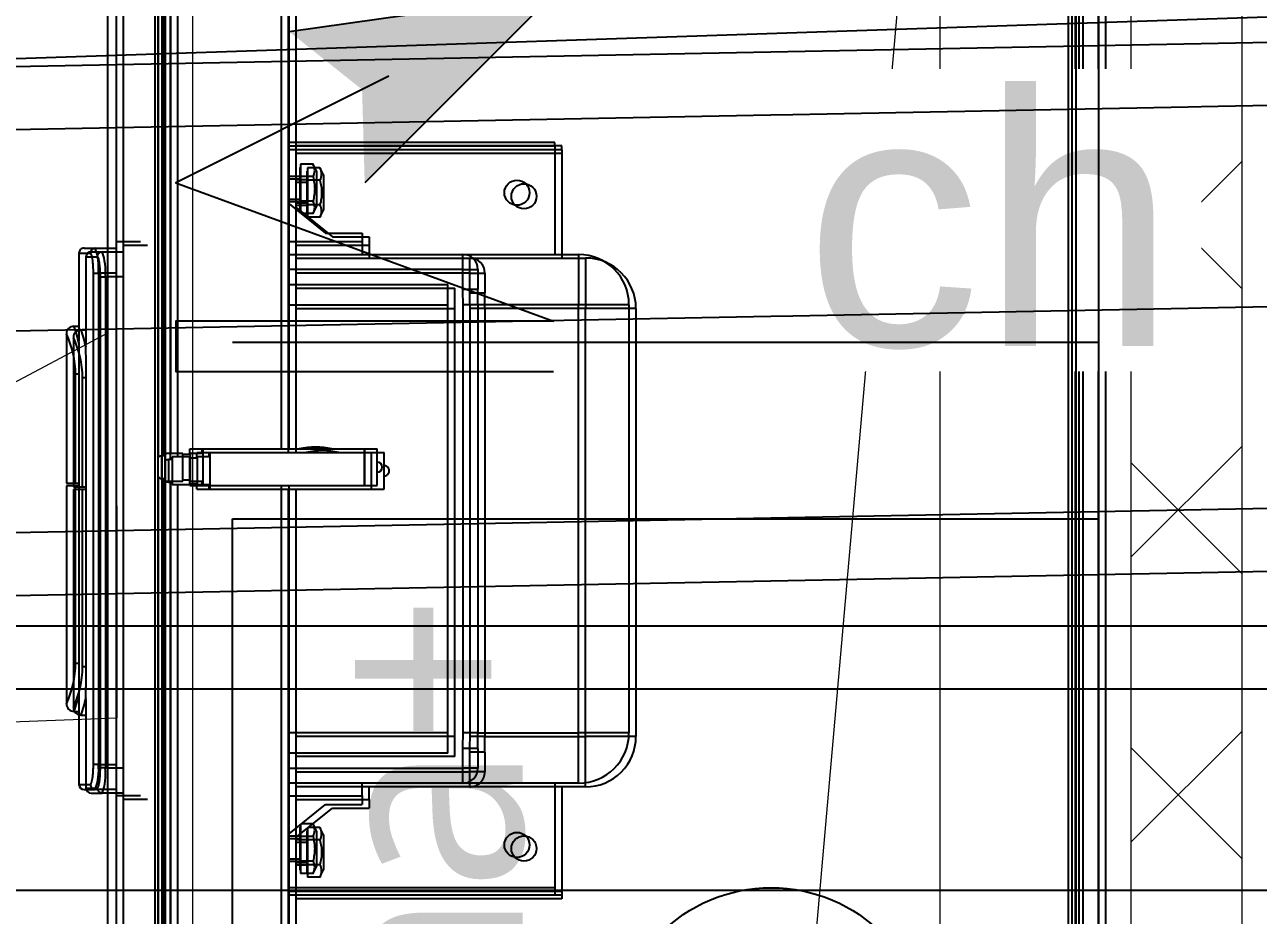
# Model space of a CAD drawing. Header units: millimetres. Extents: x 522027 to 600964, y -380282 to -298602.
# Drawn here: x 587264.2 to 587754.3, y -341834.2 to -341480.6 of the extents above; entities that cross this region are included whole.
import ezdxf

# ---------------------------------------------------------------- set-up
doc = ezdxf.new("R2010")
doc.units = ezdxf.units.MM
doc.layers.add('faux plafond', color=9, linetype='Continuous', lineweight=15)
doc.layers.add('prlm-ELEC-CFO', color=1, linetype='Continuous', lineweight=25)
doc.layers.add('prlm-CHAUFF', color=4, linetype='Continuous')
doc.layers.add('prlm-MOD', color=64, linetype='Continuous')
doc.styles.add('Arial', font='arial.ttf')
doc.styles.add('prlm-chauff', font='trebucbi.ttf', dxfattribs={"height": 18})

# ---------------------------------------------------------------- blocks, each defined once
blk = doc.blocks.new('MTI900_Alu_390')
at = {"layer": 'prlm-MOD', "color": 1, "linetype": 'Continuous'}
for p, q in [((-4.225, 0), (4.225, 0)), ((-3.96, -0.09), (3.96, -0.09)), ((-4.105, -0.105), (4.105, -0.105)), ((-4.1, -0.12), (4.1, -0.12)), ((-0.85, -1.865), (0.85, -1.865)), ((-0.85, -1.865), (-0.85, -2.065)), ((0.85, -1.865), (0.85, -2.065)), ((-1.05, -2.525), (-1.05, -2.065)), ((-1.05, -2.065), (-0.85, -2.065)), ((0.85, -2.065), (-0.85, -2.065)), ((-0.85, -2.065), (-0.85, -2.465)), ((0.85, -2.465), (0.85, -2.065)), ((1.05, -2.065), (0.85, -2.065)), ((1.05, -2.065), (1.05, -2.525)), ((-1.495, -2.16), (-1.495, -3.215)), ((-1.48, -2.16), (-1.495, -2.16)), ((-1.48, -2.16), (-1.48, -3.215)), ((-1.48, -2.16), (-1.465, -2.16)), ((-1.465, -2.16), (-1.05, -2.16)), ((-1.465, -2.16), (-1.465, -3.215)), ((1.05, -2.16), (1.465, -2.16)), ((1.465, -2.16), (1.48, -2.16)), ((1.465, -2.16), (1.465, -3.215)), ((1.48, -2.16), (1.48, -3.215)), ((1.48, -2.16), (1.495, -2.16)), ((1.495, -2.16), (1.495, -3.215)), ((-0.99, -2.465), (-0.9124, -2.465)), ((-0.99, -2.525), (-0.99, -2.465)), ((-0.85, -2.465), (-0.9124, -2.465)), ((-0.9124, -2.525), (-0.9124, -2.465)), ((-0.85, -2.465), (0.85, -2.465)), ((-0.85, -2.465), (-0.85, -2.5242)), ((0.9124, -2.465), (0.85, -2.465)), ((0.85, -2.465), (0.85, -2.5242)), ((0.9124, -2.465), (0.99, -2.465)), ((0.9124, -2.465), (0.9124, -2.525)), ((0.99, -2.465), (0.99, -2.525)), ((-1.05, -3.215), (-1.05, -2.525)), ((-0.99, -2.525), (-1.05, -2.525)), ((-0.99, -2.525), (-0.99, -3.215)), ((-0.9124, -2.525), (-0.99, -2.525)), ((0.85, -2.5242), (-0.85, -2.5242)), ((0.99, -2.525), (0.9124, -2.525)), ((0.99, -3.215), (0.99, -2.525)), ((1.05, -2.525), (0.99, -2.525)), ((1.05, -2.525), (1.05, -3.215)), ((0.93, -2.585), (-0.93, -2.585)), ((-0.93, -3.215), (-0.93, -2.585)), ((-0.85, -3.215), (-0.85, -2.585)), ((0.85, -2.585), (0.85, -3.215)), ((0.93, -2.585), (0.93, -3.215)), ((-0.2775, -2.915), (-0.2775, -2.865)), ((-0.1325, -2.865), (-0.2775, -2.865)), ((-0.1325, -2.915), (-0.1325, -2.865)), ((-1.1342, -2.925), (-1.1, -2.925)), ((-1.1342, -3.0705), (-1.1342, -2.925)), ((-1.1, -2.925), (-1.1, -3.215)), ((-1.1, -2.925), (-1.05, -2.925)), ((-0.1325, -2.915), (-0.2775, -2.915)), ((-0.2775, -2.9175), (-0.2775, -2.915)), ((-0.2775, -2.9175), (-0.1325, -2.9175)), ((-0.2775, -3.5575), (-0.2775, -2.9175)), ((-0.1325, -2.9175), (-0.1325, -2.915)), ((-0.1325, -3.5575), (-0.1325, -2.9175)), ((1.1, -2.925), (1.05, -2.925)), ((1.1, -3.215), (1.1, -2.925)), ((1.1, -2.925), (1.1342, -2.925)), ((1.1342, -3.0705), (1.1342, -2.925)), ((-1.2504, -3.215), (-1.1342, -3.0705)), ((1.2504, -3.215), (1.1342, -3.0705)), ((-1.38, -3.106), (-1.4081, -3.1204)), ((-1.4081, -3.1204), (-1.4081, -3.17)), ((-1.38, -3.106), (-1.24, -3.106)), ((-1.3591, -3.1204), (-1.3591, -3.17)), ((-1.2609, -3.1204), (-1.2609, -3.17)), ((-1.2119, -3.1204), (-1.24, -3.106)), ((-1.2119, -3.1204), (-1.2119, -3.1671)), ((1.24, -3.106), (1.2119, -3.1204)), ((1.2119, -3.1204), (1.2119, -3.1671)), ((1.24, -3.106), (1.38, -3.106)), ((1.2609, -3.1204), (1.2609, -3.17)), ((1.3591, -3.1204), (1.3591, -3.17)), ((1.4081, -3.1204), (1.38, -3.106)), ((1.4081, -3.1204), (1.4081, -3.17)), ((-1.4081, -3.17), (-1.3836, -3.17)), ((-1.395, -3.17), (-1.395, -3.172)), ((-1.395, -3.172), (-1.225, -3.172)), ((-1.3836, -3.17), (-1.3591, -3.17)), ((-1.36, -3.172), (-1.36, -3.215)), ((-1.3591, -3.17), (-1.31, -3.17)), ((-1.3508, -3.215), (-1.3508, -3.172)), ((-1.31, -3.17), (-1.2609, -3.17)), ((-1.2692, -3.215), (-1.2692, -3.172)), ((-1.2609, -3.17), (-1.2364, -3.17)), ((-1.26, -3.215), (-1.26, -3.172)), ((-1.2364, -3.17), (-1.2142, -3.17)), ((-1.225, -3.172), (-1.225, -3.17)), ((1.2142, -3.17), (1.2364, -3.17)), ((1.225, -3.17), (1.225, -3.172)), ((1.225, -3.172), (1.395, -3.172)), ((1.2364, -3.17), (1.2609, -3.17)), ((1.26, -3.172), (1.26, -3.215)), ((1.2609, -3.17), (1.31, -3.17)), ((1.2692, -3.215), (1.2692, -3.172)), ((1.31, -3.17), (1.3591, -3.17)), ((1.3508, -3.215), (1.3508, -3.172)), ((1.3591, -3.17), (1.3836, -3.17)), ((1.36, -3.215), (1.36, -3.172)), ((1.3836, -3.17), (1.4081, -3.17)), ((1.395, -3.172), (1.395, -3.17)), ((-0.2775, -3.215), (-4.0287, -3.215)), ((4.0287, -3.215), (-0.1325, -3.215)), ((-0.2775, -3.245), (-4.0274, -3.245)), ((4.0274, -3.245), (-0.1325, -3.245)), ((-0.2775, -3.5575), (-0.1325, -3.5575)), ((-0.2775, -3.56), (-0.2775, -3.5575)), ((-0.2775, -3.61), (-0.2775, -3.56)), ((-0.26, -3.56), (-0.2775, -3.56)), ((-0.26, -3.5575), (-0.26, -3.6075)), ((-0.15, -3.6075), (-0.15, -3.5575)), ((-0.1325, -3.56), (-0.15, -3.56)), ((-0.1325, -3.56), (-0.1325, -3.5575)), ((-0.1325, -3.61), (-0.1325, -3.56)), ((-0.255, -3.61), (-0.2775, -3.61)), ((-0.15, -3.6075), (-0.26, -3.6075)), ((-0.255, -3.6075), (-0.255, -3.6375)), ((-0.155, -3.6375), (-0.155, -3.6075)), ((-0.1325, -3.61), (-0.155, -3.61)), ((-0.15, -3.6375), (-0.26, -3.6375)), ((-0.26, -3.6375), (-0.26, -3.7075)), ((-0.15, -3.7075), (-0.15, -3.6375)), ((-0.26, -3.685), (-3.6034, -3.685)), ((-3.5974, -3.715), (-0.25, -3.715)), ((-0.26, -3.7075), (-0.15, -3.7075)), ((-0.25, -3.7075), (-0.25, -3.7225)), ((-0.25, -3.7225), (-0.16, -3.7225)), ((-0.16, -3.7225), (-0.16, -3.7075)), ((-0.16, -3.715), (3.5984, -3.715)), ((3.6044, -3.685), (-0.15, -3.685)), ((-4.375, -3.737), (4.375, -3.737)), ((4.375, -3.747), (-4.375, -3.747)), ((-3.175, -3.735), (-0.2433, -3.735)), ((-0.1667, -3.735), (3.175, -3.735)), ((-4.375, -3.902), (4.375, -3.902)), ((-1.075, -3.9853), (-1.075, -3.902)), ((-0.975, -3.902), (-0.975, -3.973)), ((0.975, -3.973), (0.975, -3.902)), ((1.075, -3.902), (1.075, -3.9853)), ((-1.075, -4.03), (-1.075, -3.9853)), ((-1.055, -4.05), (-1.055, -4.0051)), ((-0.975, -3.973), (0.975, -3.973)), ((-0.975, -3.9928), (-0.975, -3.973)), ((0.975, -3.9928), (-0.975, -3.9928)), ((0.975, -3.973), (0.975, -3.9928)), ((1.055, -4.05), (1.055, -4.0051)), ((1.075, -4.03), (1.075, -3.9853)), ((-1.055, -4.05), (-0.706, -4.05)), ((-0.765, -4.07), (-0.765, -4.05)), ((0.576, -4.0497), (-0.576, -4.0497)), ((-0.574, -4.0497), (-0.574, -4.0634)), ((-0.1416, -4.0634), (-0.574, -4.0634)), ((-0.1416, -4.0634), (-0.1416, -4.0497)), ((-0.1416, -4.1), (-0.1416, -4.0634)), ((-0.1307, -4.0497), (-0.1307, -4.0634)), ((0.574, -4.0634), (-0.1307, -4.0634)), ((-0.1307, -4.0634), (-0.1307, -4.1)), ((0.574, -4.0497), (0.574, -4.0634)), ((0.7037, -4.05), (1.055, -4.05)), ((0.765, -4.07), (0.765, -4.05)), ((-0.735, -4.1), (-0.735, -4.1)), ((-0.735, -4.1), (-0.1416, -4.1)), ((-0.1307, -4.1), (0.735, -4.1)), ((0.735, -4.1), (0.735, -4.1))]:
    blk.add_line(p, q, dxfattribs=at)
at = {"layer": 'prlm-MOD', "color": 1, "ltscale": 50}
for points in [[(-1.1, -3.8058), (-1.1, -3.902)], [(1.1, -3.8058), (1.1, -3.902)]]:
    blk.add_lwpolyline(points, dxfattribs=at)
at = {"layer": 'prlm-MOD', "color": 1, "linetype": 'Continuous'}
for centre in [(-1.295, -2.31), (1.295, -2.31)]:
    blk.add_circle(centre, 0.05, dxfattribs=at)
for centre, radius, start, end in [((-0.85, -2.065), 0.2, 90, 180), ((0.85, -2.065), 0.2, 0, 90), ((-0.99, -2.525), 0.06, 90, 180), ((0.99, -2.525), 0.06, 0, 90), ((-0.205, -2.865), 0.02, 0, 180), ((0, -3.11), 0.285, 166.8264, 193.1736), ((-1.3836, -3.1624), 0.0487, 59.7422, 120.2578), ((-1.2364, -3.1624), 0.0487, 59.7422, 120.2578), ((1.2364, -3.1624), 0.0487, 59.7422, 120.2578), ((1.3836, -3.1624), 0.0487, 59.7422, 120.2578), ((-0.235, -3.7225), 0.015, 180, 255.1649), ((-0.175, -3.7225), 0.015, 284.8351, 0), ((-0.9965, -4.212), 0.2399, 84.8699, 109.1091), ((0.9987, -4.1937), 0.2219, 69.8915, 96.1295), ((-1.055, -4.03), 0.02, 180, 270), ((-0.5689, -4.6164), 0.5805, 102.5837, 109.7412), ((-0.5689, -4.4578), 0.3944, 90.7355, 114.8981), ((0.5685, -4.4598), 0.3964, 65.1634, 89.203), ((0.5693, -4.6145), 0.5786, 70.2259, 77.4042), ((1.055, -4.03), 0.02, 270, 0), ((-0.735, -4.07), 0.03, 180, 270), ((0.735, -4.07), 0.03, 270, 0)]:
    blk.add_arc(centre, radius, start, end, dxfattribs=at)
for centre, major_axis, start_param, end_param in [((-1.055, -3.9853), (0.02, 0), 3.141593, 4.712389), ((1.055, -3.9853), (-0.02, 0), 1.570796, 3.141593)]:
    blk.add_ellipse(centre, major_axis=major_axis, ratio=0.989815, start_param=start_param, end_param=end_param, dxfattribs=at)
for points, knots in [([(-0.85, -2.5242), (-0.8604, -2.5242), (-0.8708, -2.5243), (-0.8916, -2.5247), (-0.902, -2.525), (-0.9124, -2.525)], [0, 0, 0, 0, 0.5, 0.5, 1, 1, 1, 1]), ([(0.9124, -2.525), (0.902, -2.525), (0.8916, -2.5247), (0.8708, -2.5243), (0.8604, -2.5242), (0.85, -2.5242)], [0, 0, 0, 0, 0.5, 0.5, 1, 1, 1, 1]), ([(-1.3591, -3.1204), (-1.3511, -3.1183), (-1.343, -3.1166), (-1.3306, -3.1149), (-1.3265, -3.1144), (-1.3182, -3.1138), (-1.3141, -3.1137), (-1.3017, -3.1137), (-1.2935, -3.1143), (-1.2772, -3.1166), (-1.269, -3.1183), (-1.2609, -3.1204)], [0, 0, 0, 0, 0.25, 0.25, 0.375, 0.375, 0.5, 0.5, 0.75, 0.75, 1, 1, 1, 1]), ([(1.2609, -3.1204), (1.269, -3.1183), (1.2772, -3.1166), (1.2935, -3.1143), (1.3017, -3.1137), (1.3141, -3.1137), (1.3182, -3.1138), (1.3265, -3.1144), (1.3306, -3.1149), (1.343, -3.1166), (1.3511, -3.1183), (1.3591, -3.1204)], [0, 0, 0, 0, 0.25, 0.25, 0.5, 0.5, 0.625, 0.625, 0.75, 0.75, 1, 1, 1, 1]), ([(-0.975, -3.9928), (-0.9803, -3.9928), (-0.9856, -3.9929), (-0.996, -3.9932), (-1.0011, -3.9934), (-1.0083, -3.9939), (-1.0107, -3.9941), (-1.0153, -3.9945), (-1.0176, -3.9947), (-1.0241, -3.9955), (-1.0281, -3.996), (-1.0355, -3.9972), (-1.0388, -3.9978), (-1.0446, -3.9991), (-1.047, -3.9998), (-1.05, -4.0009), (-1.0509, -4.0013), (-1.0524, -4.0021), (-1.053, -4.0024), (-1.0545, -4.0036), (-1.055, -4.0043), (-1.055, -4.0051)], [0, 0, 0, 0, 0.125, 0.125, 0.25, 0.25, 0.3125, 0.3125, 0.375, 0.375, 0.5, 0.5, 0.625, 0.625, 0.75, 0.75, 0.8125, 0.8125, 0.875, 0.875, 1, 1, 1, 1]), ([(1.055, -4.0051), (1.055, -4.0043), (1.0545, -4.0036), (1.053, -4.0024), (1.0523, -4.002), (1.0508, -4.0013), (1.0491, -4.0006), (1.0469, -3.9998), (1.0444, -3.9991), (1.0431, -3.9988), (1.0387, -3.9978), (1.0354, -3.9971), (1.0299, -3.9963), (1.028, -3.996), (1.0239, -3.9955), (1.0218, -3.9952), (1.0153, -3.9945), (1.0107, -3.9941), (1.0034, -3.9936), (1.0009, -3.9935), (0.9958, -3.9932), (0.9933, -3.9931), (0.9856, -3.9929), (0.9803, -3.9928), (0.975, -3.9928)], [0, 0, 0, 0, 0.125, 0.125, 0.1875, 0.1875, 0.25, 0.3125, 0.3125, 0.375, 0.375, 0.5, 0.5, 0.5625, 0.5625, 0.625, 0.625, 0.75, 0.75, 0.8125, 0.8125, 0.875, 0.875, 1, 1, 1, 1]), ([(-0.576, -4.0497), (-0.5891, -4.0497), (-0.6021, -4.0497), (-0.6211, -4.0498), (-0.6274, -4.0498), (-0.6399, -4.0498), (-0.6461, -4.0498), (-0.6642, -4.0499), (-0.6756, -4.0499), (-0.6918, -4.05), (-0.6971, -4.05), (-0.7038, -4.05), (-0.7053, -4.05), (-0.7068, -4.05)], [0, 0, 0, 0, 0.125, 0.125, 0.1875, 0.1875, 0.25, 0.25, 0.375, 0.375, 0.4375, 0.4375, 0.4568651, 0.4568651, 0.4568651, 0.4568651]), ([(0.7055, -4.05), (0.6995, -4.05), (0.6933, -4.05), (0.6813, -4.05), (0.6756, -4.0499), (0.6642, -4.0499), (0.6524, -4.0499), (0.6402, -4.0498), (0.6278, -4.0498), (0.6214, -4.0498), (0.6021, -4.0497), (0.5891, -4.0497), (0.576, -4.0497)], [0.5494968, 0.5494968, 0.5494968, 0.5494968, 0.625, 0.625, 0.6875, 0.6875, 0.75, 0.8125, 0.8125, 0.875, 0.875, 1, 1, 1, 1])]:
    blk.add_open_spline(points, degree=3, knots=knots, dxfattribs=at)
blk = doc.blocks.new('xi.uta')
at = {"layer": 'prlm-ELEC-CFO', "lineweight": 5}
blk.add_hatch(color=0, dxfattribs=at).paths.add_polyline_path([(-3, 6), (-0.103, 3.699), (0, 0), (7.5, 7.5)])
at = {"layer": 'prlm-ELEC-CFO', "color": 0}
for points in [[(-3, 6), (7.5, 7.5), (0, 0)], [(0.955, 4.227), (-7.5, 0), (7.5, -5.5), (-7.5, -5.5), (-7.5, -7.5), (7.5, -7.5)]]:
    blk.add_lwpolyline(points, dxfattribs=at)

msp = doc.modelspace()

# ---------------------------------------------------------------- hatches: boundary and pattern name
at = {"linetype": 'Continuous', "lineweight": 5, "true_color": 0x808080}
h = msp.add_hatch(dxfattribs=at)
h.set_pattern_fill('02_ISOLANT', color=8, scale=10, angle=90, style=0, pattern_type=2)
h.set_pattern_definition([(134.999993, (505019.33, 142779.7), (-56.568549, -56.568536), []), (224.999993, (505019.33, 142779.7), (-56.568536, 56.568549), [])])
h.paths.add_polyline_path([(587703.87, -342138.68), (587747.87, -342182.68), (587747.87, -341237.71), (587703.87, -341193.71)])
at = {"layer": 'faux plafond'}
h = msp.add_hatch(dxfattribs=at)
h.set_pattern_fill('BA 13', color=9, scale=10, angle=-10.7236, style=0, pattern_type=2)
h.set_pattern_definition([(207.93621, (505019.33, 142779.7), (-142.2261, 319.79952), [])])
h.paths.add_polyline_path([(584443.93, -340053.62), (582793.58, -340053.61), (582793.97, -340873.61), (582243.98, -340875.11), (582243.62, -342635.82), (587297.22, -342635.82), (587297.22, -341180.71), (588123.45, -341180.71), (588123.45, -340510.62), (584494.4, -340510.59), (584493.95, -341011.53), (584444.55, -341011.52)])
h.paths.add_polyline_path([(584444.01, -341981.19), (584443.98, -341881.52), (584494.03, -341881.53), (584493.97, -341981.21)])
h.paths.add_polyline_path([(585931.87, -340510.63), (585932.02, -341679.18), (585981.71, -341679.18), (585981.55, -340510.63)])

# ---------------------------------------------------------------- linework, layer by layer
at = {"color": 7, "linetype": 'Continuous', "lineweight": 5}
for p, q in [((587690.87, -342125.68), (587690.87, -341180.71)), ((587703.87, -342138.68), (587703.87, -341193.71)), ((587703.87, -342138.68), (587703.87, -341193.71)), ((587747.87, -342182.68), (587747.87, -341237.71)), ((587747.87, -342182.68), (587747.87, -341237.71))]:
    msp.add_line(p, q, dxfattribs=at)
at = {"color": 7, "linetype": 'Continuous', "lineweight": 25}
msp.add_line((587690.87, -342125.68), (587690.87, -341180.71), dxfattribs=at)
at = {"ltscale": 50.8, "flags": 128}
msp.add_lwpolyline([(584443.93, -340053.62), (582793.58, -340053.61), (582793.97, -340873.61), (582243.98, -340875.11), (582243.62, -342635.82), (587297.22, -342635.82), (587297.22, -341180.71), (588123.45, -341180.71), (588123.45, -340510.62), (584494.4, -340510.59), (584493.95, -341011.53), (584444.55, -341011.52)], close=True, dxfattribs=at)
at = {"color": 7, "linetype": 'Continuous', "lineweight": 13, "flags": 128}
for points in [[(587300.87, -341230.71), (587330.87, -341230.71), (587330.87, -342125.68), (587300.87, -342125.68)], [(587395.15, -342075.68), (587627.88, -342075.68), (587627.88, -341280.71), (587564.41, -342002.68)]]:
    msp.add_lwpolyline(points, close=True, dxfattribs=at)
msp.add_lwpolyline([(587300.9, -341755.82), (587300.76, -341418.72), (586992.46, -341407.45, 0.116334), (586865.67, -341432.8, 0.116144), (586763.6, -341512.05, 0.147727), (586740.83, -341587.55, 0.147725), (586763.62, -341662.87), (586763.67, -341662.95, 0.11673), (586865.8, -341742.1, 0.115952), (586992.61, -341767.45)], format="xyb", close=True, dxfattribs=at)
at = {"layer": 'prlm-CHAUFF'}
for p, q in [((585660.35, -341713.26), (587923.97, -341669.31)), ((587346.8, -342094.78), (587346.8, -341676.78)), ((587346.8, -341676.78), (587690.8, -341676.78)), ((587690.8, -341676.78), (587690.8, -342094.78)), ((585660.84, -341738.25), (587924.45, -341694.3)), ((585658.8, -341719.27), (587922.41, -341719.27)), ((585658.8, -341744.27), (587922.41, -341744.27)), ((585658.8, -341824.27), (587922.41, -341824.27))]:
    msp.add_line(p, q, dxfattribs=at)
msp.add_circle((587560.8, -341885.78), 62.5, dxfattribs=at)
at = {"layer": 'prlm-MOD'}
for p, q in [((587300.6, -341239.28), (587300.6, -342114.28)), ((587316.1, -342114.28), (587316.1, -341239.28)), ((587317.1, -341239.28), (587317.1, -342114.28)), ((587366.3, -341649.03), (587366.3, -341274.04)), ((587369.3, -341649.03), (587369.3, -341273.91)), ((587319.3, -341317.04), (587319.3, -341651.78)), ((587322.3, -341650.78), (587322.3, -341316.44)), ((587317.3, -341359.28), (587317.3, -341652.45)), ((587474.8, -341527.28), (587369.3, -341527.28)), ((587474.8, -341528.78), (587369.3, -341528.78)), ((587474.8, -341528.78), (587474.8, -341527.28)), ((587474.8, -341528.78), (587474.8, -341530.28)), ((587474.8, -341530.28), (587369.3, -341530.28)), ((587474.8, -341530.28), (587474.8, -341571.78)), ((587373.6, -341537.28), (587373.6, -341554.28)), ((587373.8, -341537.28), (587373.6, -341537.28)), ((587373.8, -341535.96), (587373.8, -341538.42)), ((587378.77, -341535.96), (587373.8, -341535.96)), ((587373.8, -341538.42), (587373.8, -341540.87)), ((587380.2, -341538.78), (587378.77, -341535.96)), ((587380.2, -341538.78), (587380.2, -341552.78)), ((587373.6, -341540.78), (587369.3, -341540.78)), ((587369.3, -341541.7), (587373.6, -341541.7)), ((587373.8, -341540.87), (587373.8, -341545.78)), ((587378.77, -341540.87), (587373.8, -341540.87)), ((587373.8, -341545.78), (587373.8, -341550.69)), ((587369.3, -341549.86), (587373.6, -341549.86)), ((587369.3, -341550.78), (587373.6, -341550.78)), ((587369.3, -341551.74), (587383.75, -341563.36)), ((587373.8, -341550.69), (587373.8, -341553.14)), ((587378.77, -341550.69), (587373.8, -341550.69)), ((587373.8, -341553.14), (587373.8, -341555.36)), ((587378.77, -341555.59), (587380.2, -341552.78)), ((587373.6, -341554.28), (587373.8, -341554.28)), ((587378.77, -341555.59), (587374.1, -341555.59)), ((587383.75, -341563.36), (587398.3, -341563.36)), ((587398.3, -341563.36), (587398.3, -341566.78)), ((587398.3, -341566.78), (587369.3, -341566.78)), ((587398.3, -341566.78), (587398.3, -341571.78)), ((587285.8, -341571.28), (587290.3, -341571.28)), ((587285.8, -341571.28), (587285.8, -341606.18)), ((587287.8, -341569.28), (587292.28, -341569.28)), ((587292.28, -341569.28), (587300.6, -341569.28)), ((587369.3, -341571.78), (587438.3, -341571.78)), ((587438.3, -341571.78), (587484.3, -341571.78)), ((587438.3, -341577.78), (587438.3, -341571.78)), ((587484.3, -341571.78), (587484.3, -341591.78)), ((587438.3, -341577.78), (587369.3, -341577.78)), ((587438.3, -341585.53), (587438.3, -341577.78)), ((587438.3, -341577.78), (587444.3, -341577.78)), ((587444.3, -341577.78), (587444.3, -341585.53)), ((587291.53, -341774.28), (587291.53, -341579.28)), ((587291.53, -341579.28), (587293.5, -341579.28)), ((587300.6, -341579.28), (587293.5, -341579.28)), ((587293.5, -341579.28), (587293.5, -341774.28)), ((587369.3, -341583.78), (587432.3, -341583.78)), ((587432.3, -341769.78), (587432.3, -341583.78)), ((587438.3, -341585.53), (587444.3, -341585.53)), ((587444.3, -341591.78), (587444.3, -341585.53)), ((587369.3, -341591.78), (587432.3, -341591.78)), ((587438.39, -341761.78), (587438.39, -341591.78)), ((587444.3, -341591.78), (587438.39, -341591.78)), ((587444.3, -341591.78), (587444.3, -341761.78)), ((587484.3, -341591.78), (587444.3, -341591.78)), ((587484.3, -341761.78), (587484.3, -341591.78)), ((587504.3, -341591.78), (587484.3, -341591.78)), ((587504.3, -341591.78), (587504.3, -341761.78)), ((587283.8, -341600.28), (587285.8, -341600.28)), ((587280.8, -341603.28), (587280.8, -341603.28)), ((587280.8, -341603.28), (587280.8, -341662.62)), ((587285.83, -341619.38), (587284.47, -341619.38)), ((587284.47, -341662.62), (587284.47, -341619.38)), ((587285.83, -341734.38), (587285.83, -341619.18)), ((587318.55, -341651.78), (587318.55, -341660.78)), ((587320.05, -341651.78), (587318.55, -341651.78)), ((587320.05, -341650.78), (587320.05, -341661.78)), ((587327.05, -341650.78), (587320.05, -341650.78)), ((587327.05, -341661.78), (587327.05, -341650.78)), ((587330.05, -341651.28), (587327.05, -341651.28)), ((587329.8, -341649.03), (587334.8, -341649.03)), ((587329.8, -341651.28), (587329.8, -341649.03)), ((587330.05, -341661.78), (587330.05, -341650.78)), ((587335.05, -341650.78), (587330.05, -341650.78)), ((587334.8, -341650.78), (587334.8, -341649.03)), ((587334.8, -341649.03), (587335.05, -341649.03)), ((587335.05, -341649.03), (587335.05, -341663.53)), ((587335.05, -341649.03), (587399.05, -341649.03)), ((587399.05, -341649.03), (587399.05, -341663.53)), ((587399.05, -341649.03), (587399.3, -341649.03)), ((587399.3, -341649.03), (587404.3, -341649.03)), ((587399.3, -341663.53), (587399.3, -341649.03)), ((587404.3, -341663.53), (587404.3, -341649.03)), ((587317.3, -341660.11), (587317.3, -341994.28)), ((587318.55, -341660.78), (587320.05, -341660.78)), ((587319.3, -341660.78), (587319.3, -342036.62)), ((587320.05, -341661.78), (587327.05, -341661.78)), ((587322.3, -342037.22), (587322.3, -341661.78)), ((587327.05, -341661.28), (587330.05, -341661.28)), ((587329.8, -341663.53), (587329.8, -341661.28)), ((587330.05, -341661.78), (587335.05, -341661.78)), ((587334.8, -341663.53), (587334.8, -341661.78)), ((587280.8, -341662.62), (587284.47, -341662.62)), ((587284.47, -341663.71), (587280.8, -341663.71)), ((587280.8, -341663.71), (587280.8, -341750.28)), ((587284.47, -341662.62), (587285.83, -341662.62)), ((587284.47, -341734.18), (587284.47, -341663.71)), ((587285.83, -341663.71), (587284.47, -341663.71)), ((587329.8, -341663.53), (587334.8, -341663.53)), ((587334.8, -341663.53), (587335.05, -341663.53)), ((587335.05, -341663.53), (587399.05, -341663.53)), ((587366.3, -342079.52), (587366.3, -341663.53)), ((587369.3, -342079.65), (587369.3, -341663.53)), ((587399.05, -341663.53), (587399.3, -341663.53)), ((587399.3, -341663.53), (587404.3, -341663.53)), ((587285.83, -341734.18), (587284.47, -341734.18)), ((587285.8, -341747.15), (587285.8, -341782.28)), ((587280.8, -341750.28), (587280.8, -341750.28)), ((587283.8, -341753.28), (587285.8, -341753.28)), ((587432.3, -341761.78), (587369.3, -341761.78)), ((587444.3, -341761.78), (587438.39, -341761.78)), ((587444.3, -341761.78), (587484.3, -341761.78)), ((587444.3, -341768.02), (587444.3, -341761.78)), ((587504.3, -341761.78), (587484.3, -341761.78)), ((587484.3, -341781.78), (587484.3, -341761.78)), ((587432.3, -341769.78), (587369.3, -341769.78)), ((587438.3, -341775.78), (587438.3, -341768.02)), ((587444.3, -341768.02), (587438.3, -341768.02)), ((587444.3, -341768.02), (587444.3, -341775.78)), ((587293.5, -341774.28), (587291.53, -341774.28)), ((587293.5, -341774.28), (587300.6, -341774.28)), ((587369.3, -341775.78), (587438.3, -341775.78)), ((587444.3, -341775.78), (587438.3, -341775.78)), ((587438.3, -341781.78), (587438.3, -341775.78)), ((587285.8, -341782.28), (587290.3, -341782.28)), ((587287.8, -341784.28), (587292.28, -341784.28)), ((587300.6, -341784.28), (587292.28, -341784.28)), ((587438.3, -341781.78), (587369.3, -341781.78)), ((587398.3, -341786.78), (587398.3, -341781.78)), ((587484.3, -341781.78), (587438.3, -341781.78)), ((587474.8, -341781.78), (587474.8, -341823.28)), ((587369.3, -341786.78), (587398.3, -341786.78)), ((587398.3, -341786.78), (587398.3, -341790.2)), ((587369.3, -341801.82), (587383.75, -341790.2)), ((587383.75, -341790.2), (587398.3, -341790.2)), ((587373.8, -341798.2), (587373.8, -341800.42)), ((587378.77, -341797.96), (587374.1, -341797.96)), ((587380.2, -341800.78), (587378.77, -341797.96)), ((587373.6, -341802.78), (587369.3, -341802.78)), ((587369.3, -341803.7), (587373.6, -341803.7)), ((587373.6, -341799.28), (587373.6, -341816.28)), ((587373.8, -341799.28), (587373.6, -341799.28)), ((587373.8, -341800.42), (587373.8, -341802.87)), ((587373.8, -341802.87), (587373.8, -341807.78)), ((587378.77, -341802.87), (587373.8, -341802.87)), ((587380.2, -341800.78), (587380.2, -341814.78)), ((587373.8, -341807.78), (587373.8, -341812.69)), ((587369.3, -341811.86), (587373.6, -341811.86)), ((587369.3, -341812.78), (587373.6, -341812.78)), ((587373.8, -341812.69), (587373.8, -341815.14)), ((587378.77, -341812.69), (587373.8, -341812.69)), ((587373.6, -341816.28), (587373.8, -341816.28)), ((587373.8, -341815.14), (587373.8, -341817.59)), ((587378.77, -341817.59), (587373.8, -341817.59)), ((587378.77, -341817.59), (587380.2, -341814.78)), ((587474.8, -341823.28), (587369.3, -341823.28)), ((587474.8, -341823.28), (587474.8, -341824.78)), ((587474.8, -341824.78), (587369.3, -341824.78)), ((587474.8, -341826.28), (587369.3, -341826.28)), ((587474.8, -341824.78), (587474.8, -341826.28))]:
    msp.add_line(p, q, dxfattribs=at)
at = {"layer": 'prlm-MOD', "ltscale": 50}
for p, q in [((587310.23, -341566.78), (587300.6, -341566.78)), ((587310.22, -341786.78), (587300.6, -341786.78))]:
    msp.add_line(p, q, dxfattribs=at)
at = {"layer": 'prlm-MOD'}
for centre in [(587459.8, -341547.28), (587459.8, -341806.28)]:
    msp.add_circle(centre, 5, dxfattribs=at)
for centre, radius, start, end in [((587374.56, -341538.42), 4.87, 329.7421, 30.2576), ((587374.56, -341553.14), 4.87, 329.7421, 30.2576), ((587287.8, -341571.28), 2, 89.9999, 179.9999), ((587269.6, -341577.13), 23.99, 354.8698, 19.109), ((587438.3, -341577.78), 6, 359.9999, 89.9999), ((587484.3, -341591.78), 20, 359.9999, 89.9999), ((587283.8, -341603.28), 3, 89.9999, 179.9999), ((587229.16, -341619.89), 58.05, 12.5836, 19.7411), ((587245.03, -341619.89), 39.44, 0.7354, 24.898), ((587318.55, -341653.28), 1.5, 89.9999, 165.1648), ((587379.8, -341676.78), 28.5, 76.8263, 103.1734), ((587404.3, -341656.28), 2, 269.9999, 89.9999), ((587318.55, -341659.28), 1.5, 194.835, 269.9999), ((587244.83, -341733.63), 39.64, 335.1633, 359.2029), ((587229.36, -341733.71), 57.86, 340.2258, 347.4041), ((587283.8, -341750.28), 3, 179.9999, 269.9999), ((587484.3, -341761.78), 20, 269.9999, 359.9999), ((587271.43, -341776.65), 22.19, 339.8914, 6.1294), ((587438.3, -341775.78), 6, 269.9999, 359.9999), ((587287.8, -341782.28), 2, 179.9999, 269.9999), ((587374.56, -341800.42), 4.87, 329.7421, 30.2576), ((587374.56, -341815.14), 4.87, 329.7421, 30.2576)]:
    msp.add_arc(centre, radius, start, end, dxfattribs=at)
for centre, major_axis, start_param, end_param in [((587292.28, -341571.28), (0, -2), 3.141593, 4.712389), ((587292.28, -341782.28), (0, 2), 1.570796, 3.141593)]:
    msp.add_ellipse(centre, major_axis=major_axis, ratio=0.989815, start_param=start_param, end_param=end_param, dxfattribs=at)
for points, knots in [([(587378.77, -341540.87), (587378.97, -341541.67), (587379.14, -341542.48), (587379.32, -341543.72), (587379.36, -341544.13), (587379.42, -341544.96), (587379.44, -341545.37), (587379.44, -341546.61), (587379.38, -341547.43), (587379.14, -341549.06), (587378.97, -341549.88), (587378.77, -341550.69)], [0, 0, 0, 0, 0.25, 0.25, 0.375, 0.375, 0.5, 0.5, 0.75, 0.75, 1, 1, 1, 1]), ([(587291.53, -341579.28), (587291.53, -341578.75), (587291.52, -341578.22), (587291.48, -341577.18), (587291.46, -341576.67), (587291.41, -341575.95), (587291.39, -341575.71), (587291.35, -341575.25), (587291.33, -341575.02), (587291.26, -341574.37), (587291.21, -341573.97), (587291.09, -341573.23), (587291.02, -341572.9), (587290.89, -341572.32), (587290.82, -341572.08), (587290.71, -341571.78), (587290.67, -341571.69), (587290.6, -341571.54), (587290.56, -341571.48), (587290.45, -341571.33), (587290.37, -341571.28), (587290.3, -341571.28)], [0, 0, 0, 0, 0.125, 0.125, 0.25, 0.25, 0.3125, 0.3125, 0.375, 0.375, 0.5, 0.5, 0.625, 0.625, 0.75, 0.75, 0.8125, 0.8125, 0.875, 0.875, 1, 1, 1, 1]), ([(587438.39, -341591.78), (587438.39, -341590.74), (587438.37, -341589.7), (587438.33, -341587.62), (587438.3, -341586.58), (587438.3, -341585.53)], [0, 0, 0, 0, 0.5, 0.5, 1, 1, 1, 1]), ([(587285.83, -341619.18), (587285.83, -341617.87), (587285.83, -341616.57), (587285.83, -341614.67), (587285.83, -341614.04), (587285.82, -341612.79), (587285.82, -341612.17), (587285.81, -341610.36), (587285.81, -341609.22), (587285.81, -341607.59), (587285.8, -341607.07), (587285.8, -341606.4), (587285.8, -341606.25), (587285.8, -341606.1)], [0, 0, 0, 0, 0.125, 0.125, 0.1875, 0.1875, 0.25, 0.25, 0.375, 0.375, 0.4375, 0.4375, 0.4568651, 0.4568651, 0.4568651, 0.4568651]), ([(587285.8, -341747.33), (587285.8, -341746.73), (587285.81, -341746.11), (587285.81, -341744.91), (587285.81, -341744.34), (587285.81, -341743.2), (587285.82, -341742.02), (587285.82, -341740.8), (587285.83, -341739.56), (587285.83, -341738.92), (587285.83, -341736.99), (587285.83, -341735.69), (587285.83, -341734.38)], [0.5494968, 0.5494968, 0.5494968, 0.5494968, 0.625, 0.625, 0.6875, 0.6875, 0.75, 0.8125, 0.8125, 0.875, 0.875, 1, 1, 1, 1]), ([(587438.3, -341768.02), (587438.3, -341766.98), (587438.33, -341765.94), (587438.37, -341763.86), (587438.39, -341762.82), (587438.39, -341761.78)], [0, 0, 0, 0, 0.5, 0.5, 1, 1, 1, 1]), ([(587290.3, -341782.28), (587290.37, -341782.28), (587290.45, -341782.23), (587290.56, -341782.08), (587290.6, -341782.01), (587290.67, -341781.86), (587290.75, -341781.69), (587290.82, -341781.47), (587290.89, -341781.22), (587290.92, -341781.09), (587291.03, -341780.65), (587291.09, -341780.32), (587291.18, -341779.77), (587291.21, -341779.58), (587291.26, -341779.17), (587291.28, -341778.96), (587291.35, -341778.31), (587291.39, -341777.85), (587291.44, -341777.12), (587291.46, -341776.87), (587291.48, -341776.36), (587291.49, -341776.11), (587291.52, -341775.34), (587291.53, -341774.81), (587291.53, -341774.28)], [0, 0, 0, 0, 0.125, 0.125, 0.1875, 0.1875, 0.25, 0.3125, 0.3125, 0.375, 0.375, 0.5, 0.5, 0.5625, 0.5625, 0.625, 0.625, 0.75, 0.75, 0.8125, 0.8125, 0.875, 0.875, 1, 1, 1, 1]), ([(587378.77, -341802.87), (587378.97, -341803.68), (587379.14, -341804.5), (587379.38, -341806.13), (587379.44, -341806.95), (587379.44, -341808.19), (587379.42, -341808.6), (587379.36, -341809.43), (587379.32, -341809.84), (587379.14, -341811.08), (587378.97, -341811.89), (587378.77, -341812.69)], [0, 0, 0, 0, 0.25, 0.25, 0.5, 0.5, 0.625, 0.625, 0.75, 0.75, 1, 1, 1, 1])]:
    msp.add_open_spline(points, degree=3, knots=knots, dxfattribs=at)

# ---------------------------------------------------------------- block references
at = {"layer": 'prlm-ELEC-CFO', "xscale": 10, "yscale": 10, "zscale": 10}
msp.add_blockref('xi.uta', (587399.3, -341543.3), dxfattribs=at)
at = {"layer": 'prlm-MOD', "xscale": 99.99999999999976, "yscale": 99.99999999999976, "zscale": 99.99999999999976, "rotation": 269.9998846602447}
msp.add_blockref('MTI900_Alu_390', (587693.57, -341678.21), dxfattribs=at)

# ---------------------------------------------------------------- texts
at = {"layer": 'prlm-CHAUFF', "style": 'prlm-chauff'}
msp.add_text('thema+', height=80, rotation=89.9998, dxfattribs=at).set_placement((587462.08, -342082.92))

# ---------------------------------------------------------------- next in the draw order: texts
at = {"layer": 'prlm-ELEC-CFO', "insert": (587647.93, -341558.9), "char_height": 100, "attachment_point": 5, "line_spacing_factor": 0.8, "style": 'Arial', "bg_fill": 3, "box_fill_scale": 1.1, "bg_fill_color": 256, "bg_fill_transparency": 0}
msp.add_mtext('ch', dxfattribs=at)

# ---------------------------------------------------------------- next in the draw order: linework, layer by layer
at = {"layer": 'prlm-CHAUFF'}
for p, q in [((585662.3, -341547.22), (587925.91, -341471.84)), ((585656.76, -341528.29), (587920.38, -341484.34)), ((585657.25, -341553.29), (587920.86, -341509.34)), ((585658.8, -341633.27), (587922.41, -341589.32))]:
    msp.add_line(p, q, dxfattribs=at)
at = {"layer": 'prlm-CHAUFF', "ltscale": 30}
msp.add_line((587690.8, -341606.78), (587346.8, -341606.78), dxfattribs=at)
at = {"layer": 'prlm-MOD'}
for p, q in [((587690.8, -341254.28), (587690.8, -342099.28)), ((587678.8, -341266.78), (587678.8, -342086.78)), ((587680.3, -341266.28), (587680.3, -342087.28)), ((587681.8, -341280.78), (587681.8, -342072.78))]:
    msp.add_line(p, q, dxfattribs=at)

doc.saveas('drawing.dxf')
